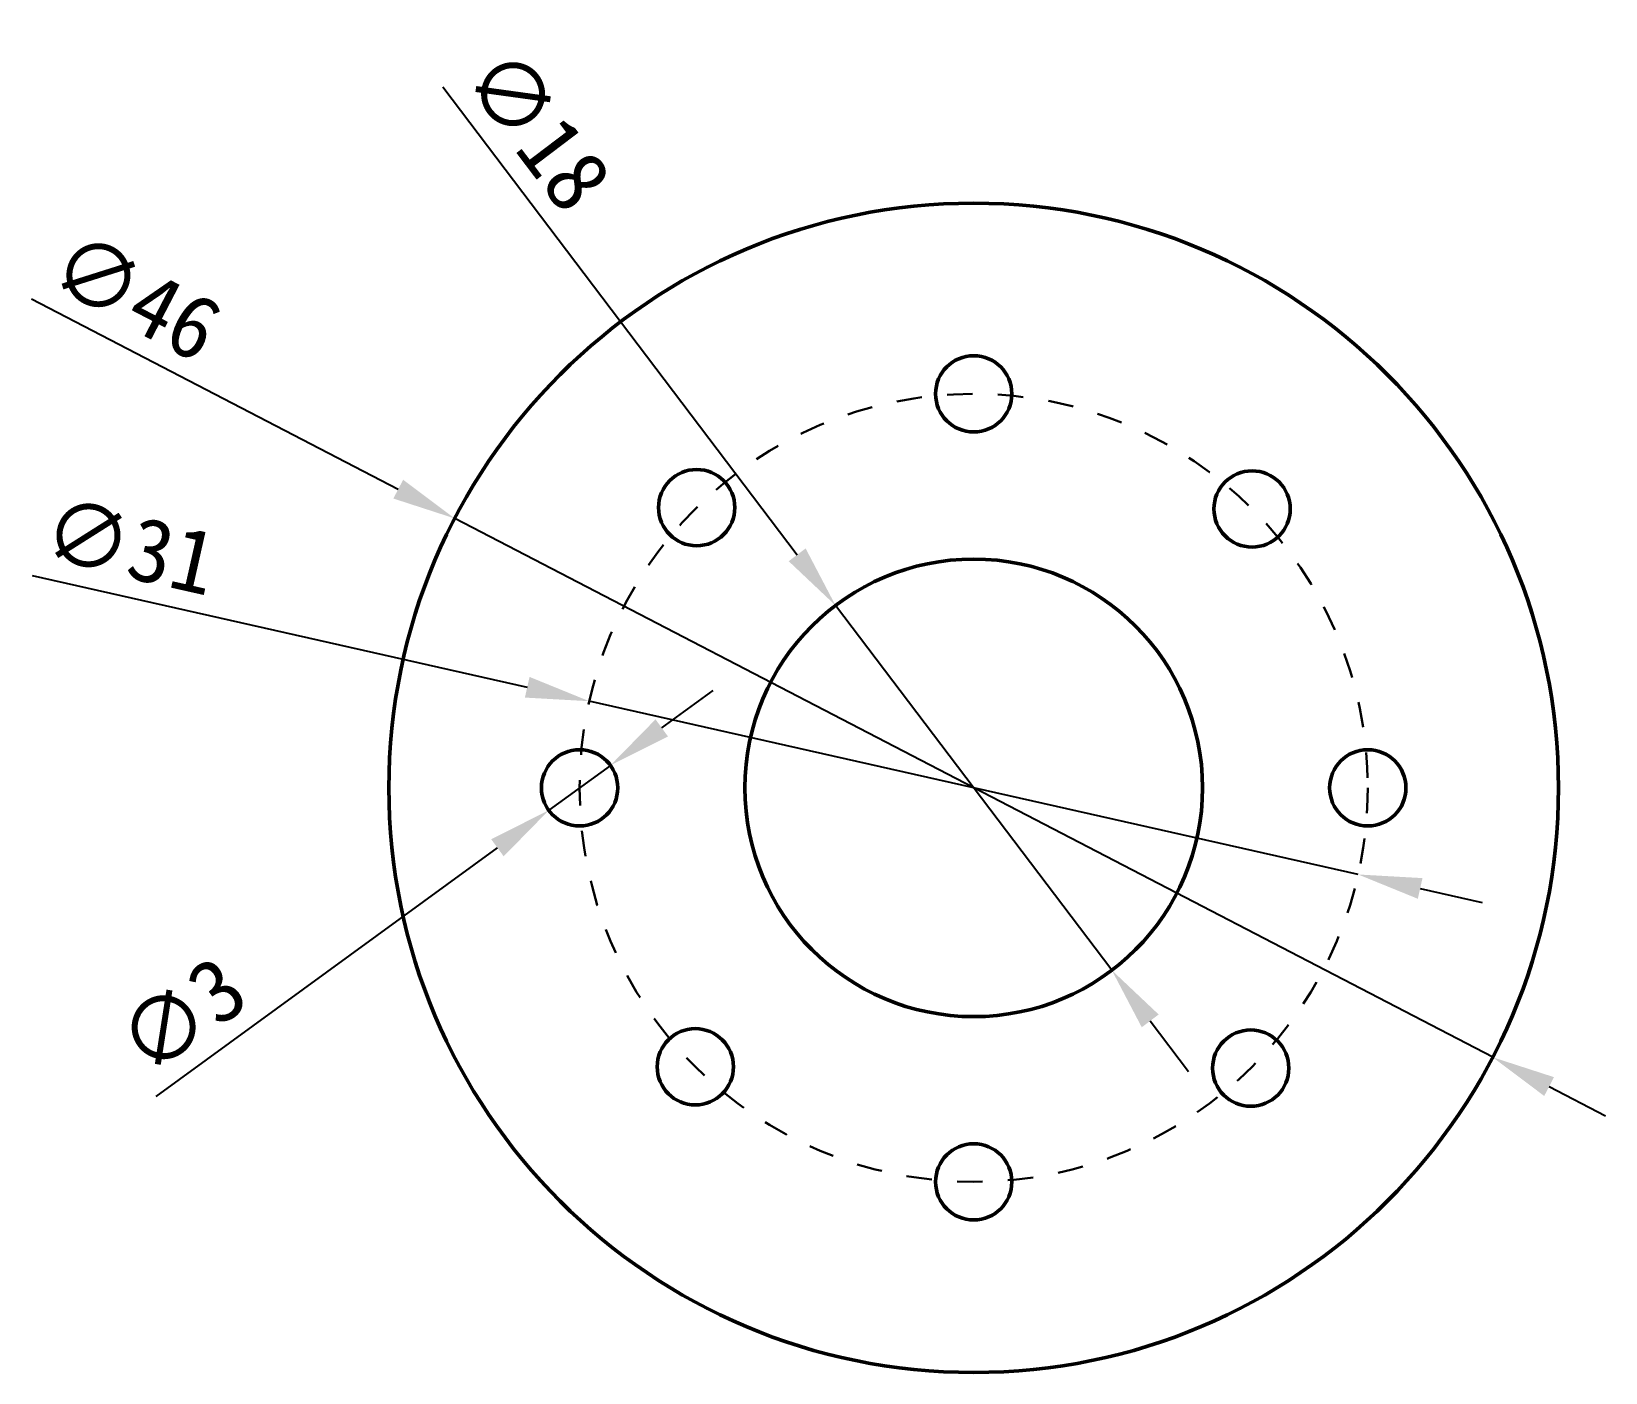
# Model space of a CAD drawing. Header units: millimetres. Extents: x 2194.4 to 2256.3, y 1639.8 to 1692.6.
import ezdxf

# ---------------------------------------------------------------- set-up
doc = ezdxf.new("R2010")
doc.units = ezdxf.units.MM
doc.linetypes.add('JIS_02_1.0', pattern=[2, 1, -1])
doc.layers.get('0').update_dxf_attribs({"linetype": 'JIS_02_1.0', "lineweight": 30})
doc.layers.add('图层1', color=7, linetype='Continuous', lineweight=50)
doc.layers.add('图层2', color=7, linetype='Continuous', lineweight=30)
doc.styles.get("Standard").update_dxf_attribs({"font": ''})
doc.styles.get('Standard').set_extended_font_data('SimSun')
doc.dimstyles.new('ISO-25', dxfattribs={"dimtxt": 2.5, "dimasz": 2.5, "dimexe": 1.25, "dimexo": 0.625, "dimtad": 1, "dimtxsty": 'Standard', "dimcen": 2.5, "dimadec": 0, "dimazin": 0, "dimtfac": 1, "dimtmove": 0, "dimatfit": 3, "dimfxl": 1, "dimarcsym": 0})

# ---------------------------------------------------------------- blocks, each defined once
blk = doc.blocks.new('*D4')
at = {"layer": 'Defpoints', "color": 0}
for p in [(2211.064, 1673.416), (2251.889, 1652.219)]:
    blk.add_point(p, dxfattribs=at)
at = {"layer": '图层2', "color": 0, "lineweight": -2}
for p, q in [((2194.419, 1682.059), (2208.845, 1674.568)), ((2251.889, 1652.219), (2211.064, 1673.416)), ((2254.108, 1651.067), (2256.327, 1649.915))]:
    blk.add_line(p, q, dxfattribs=at)
at = {"layer": '图层2', "color": 0}
for points in [[(2209.037, 1674.938), (2208.653, 1674.199), (2211.064, 1673.416)], [(2254.3, 1651.437), (2253.916, 1650.697), (2251.889, 1652.219)]]:
    blk.add_solid(points, dxfattribs=at)
at = {"layer": '图层2', "color": 0, "insert": (2198.531, 1682.145), "char_height": 2.5, "attachment_point": 5, "rotation": 332.56052}
blk.add_mtext('∅46', dxfattribs=at)
blk = doc.blocks.new('*D5')
at = {"layer": 'Defpoints', "color": 0}
for p in [(2226.043, 1669.992), (2236.91, 1655.643)]:
    blk.add_point(p, dxfattribs=at)
at = {"layer": '图层2', "color": 0, "lineweight": -2}
for p, q in [((2210.596, 1690.39), (2224.534, 1671.985)), ((2236.91, 1655.643), (2226.043, 1669.992)), ((2238.42, 1653.65), (2239.929, 1651.657))]:
    blk.add_line(p, q, dxfattribs=at)
at = {"layer": '图层2', "color": 0}
for points in [[(2224.866, 1672.237), (2224.201, 1671.734), (2226.043, 1669.992)], [(2238.752, 1653.902), (2238.087, 1653.399), (2236.91, 1655.643)]]:
    blk.add_solid(points, dxfattribs=at)
at = {"layer": '图层2', "color": 0, "insert": (2214.338, 1688.713), "char_height": 2.5, "attachment_point": 5, "rotation": 307.13774}
blk.add_mtext('∅18', dxfattribs=at)
blk = doc.blocks.new('*D6')
at = {"layer": 'Defpoints', "color": 0}
for p in [(2216.356, 1666.226), (2246.597, 1659.41)]:
    blk.add_point(p, dxfattribs=at)
at = {"layer": '图层2', "color": 0, "lineweight": -2}
for p, q in [((2194.441, 1671.165), (2213.917, 1666.775)), ((2246.597, 1659.41), (2216.356, 1666.226)), ((2249.036, 1658.86), (2251.475, 1658.31))]:
    blk.add_line(p, q, dxfattribs=at)
at = {"layer": '图层2', "color": 0}
for points in [[(2214.009, 1667.182), (2213.825, 1666.369), (2216.356, 1666.226)], [(2249.128, 1659.267), (2248.944, 1658.454), (2246.597, 1659.41)]]:
    blk.add_solid(points, dxfattribs=at)
at = {"layer": '图层2', "color": 0, "insert": (2198.307, 1672.315), "char_height": 2.5, "attachment_point": 5, "rotation": 347.2985}
blk.add_mtext('∅31', dxfattribs=at)
blk = doc.blocks.new('*D7')
at = {"layer": 'Defpoints', "color": 0}
for p in [(2217.188, 1663.702), (2214.765, 1661.934)]:
    blk.add_point(p, dxfattribs=at)
at = {"layer": '图层2', "color": 0, "lineweight": -2}
for p, q in [((2219.208, 1665.175), (2221.228, 1666.648)), ((2217.188, 1663.702), (2214.765, 1661.934)), ((2199.326, 1650.671), (2212.745, 1660.46))]:
    blk.add_line(p, q, dxfattribs=at)
at = {"layer": '图层2', "color": 0}
for points in [[(2218.963, 1665.512), (2219.454, 1664.838), (2217.188, 1663.702)], [(2212.499, 1660.797), (2212.991, 1660.124), (2214.765, 1661.934)]]:
    blk.add_solid(points, dxfattribs=at)
at = {"layer": '图层2', "color": 0, "insert": (2200.341, 1653.852), "char_height": 2.5, "attachment_point": 5, "rotation": 36.10966}
blk.add_mtext('∅3', dxfattribs=at)

msp = doc.modelspace()

# ---------------------------------------------------------------- linework, layer by layer
msp.add_circle((2231.477, 1662.818), 15.5)
at = {"layer": '图层1'}
for centre, radius in [((2231.477, 1662.818), 23), ((2231.477, 1662.818), 23), ((2231.477, 1678.318), 1.5), ((2220.581, 1673.842), 1.5), ((2242.425, 1673.789), 1.5), ((2231.477, 1662.818), 9), ((2215.977, 1662.818), 1.5), ((2246.977, 1662.818), 1.5), ((2220.528, 1651.846), 1.5), ((2242.372, 1651.793), 1.5), ((2231.477, 1647.318), 1.5)]:
    msp.add_circle(centre, radius, dxfattribs=at)

# ---------------------------------------------------------------- dimensions: what is measured, and where the dimension line sits
at = {"layer": '图层2'}
for p1, p2, picture, middle in [((2236.91, 1655.643), (2226.043, 1669.992), '*D5', (2212.766, 1687.523)), ((2251.889, 1652.219), (2211.064, 1673.416), '*D4', (2197.623, 1680.395)), ((2246.597, 1659.41), (2216.356, 1666.226), '*D6', (2197.873, 1670.392)), ((2217.188, 1663.702), (2214.765, 1661.934), '*D7', (2201.503, 1652.259))]:
    dim = msp.add_diameter_dim_2p(p1=p1, p2=p2, dimstyle='ISO-25', dxfattribs=at)
    dim.commit()
    dim.dimension.update_dxf_attribs({"geometry": picture, "text_midpoint": middle, "dimtype": 163})

doc.saveas('drawing.dxf')
